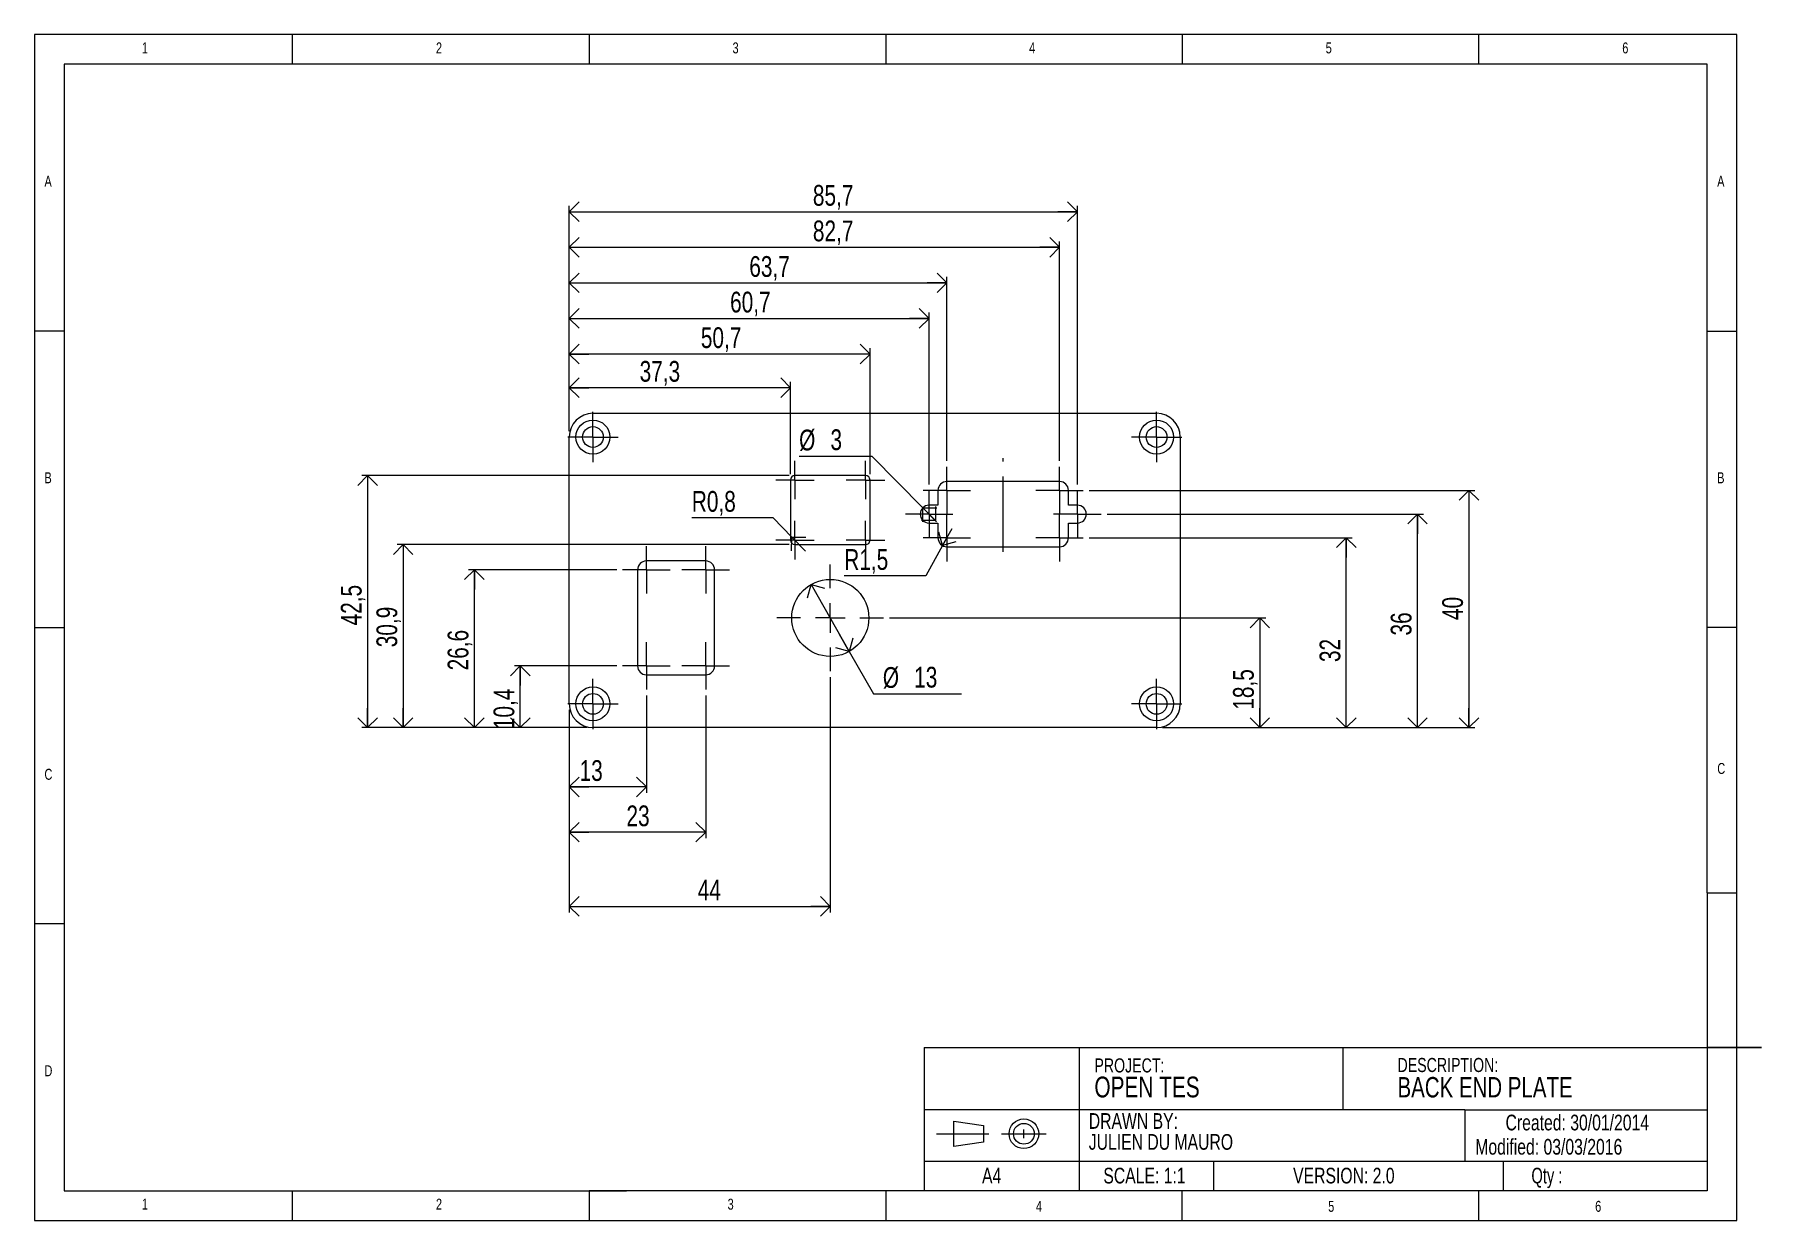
# Model space of a CAD drawing. Header units: millimetres. Extents: x 5 to 296, y 5 to 205.
import ezdxf

# ---------------------------------------------------------------- set-up
doc = ezdxf.new("R2010")
doc.units = ezdxf.units.MM
doc.linetypes.add('CENTERX2', pattern=[20.32, 12.7, -2.54, 2.54, -2.54])
doc.styles.add('SLDTEXTSTYLE0', font='TXT', dxfattribs={"width": 0.75})
doc.styles.add('SLDTEXTSTYLE1', font='TXT', dxfattribs={"width": 0.7})
doc.dimstyles.new('SLDDIMSTYLE0', dxfattribs={"dimtxt": 3.5, "dimasz": 3.302, "dimexe": 0, "dimexo": 0.0625, "dimgap": 0.875, "dimtad": 1, "dimdec": 1, "dimrnd": 1e-09, "dimzin": 12, "dimdsep": 46, "dimtxsty": 'SLDTEXTSTYLE0', "dimblk1": 'OPEN90', "dimblk2": 'OPEN90', "dimsah": 1, "dimcen": 0, "dimadec": 0, "dimazin": 3, "dimtfac": 1, "dimtdec": 1, "dimtmove": 0, "dimatfit": 3, "dimldrblk": 'OPEN90', "dimfxl": 1, "dimfrac": 2, "dimtolj": 1, "dimtzin": 12, "dimarcsym": 0})
doc.dimstyles.new('SLDDIMSTYLE1', dxfattribs={"dimtxt": 3.5, "dimasz": 3.302, "dimexe": 0, "dimexo": 0.0625, "dimgap": 0.875, "dimtad": 1, "dimdec": 1, "dimrnd": 1e-09, "dimzin": 12, "dimdsep": 46, "dimtxsty": 'SLDTEXTSTYLE0', "dimblk1": 'OPEN90', "dimblk2": 'OPEN90', "dimsah": 1, "dimcen": 0.09, "dimadec": 0, "dimazin": 3, "dimtfac": 1, "dimtdec": 1, "dimtofl": 0, "dimtmove": 0, "dimatfit": 3, "dimldrblk": 'OPEN90', "dimfxl": 1, "dimfrac": 2, "dimtolj": 1, "dimtzin": 12, "dimarcsym": 0})
doc.dimstyles.new('SLDDIMSTYLE2', dxfattribs={"dimtxt": 3.5, "dimasz": 3.302, "dimexe": 0, "dimexo": 0.0625, "dimgap": 0.875, "dimtad": 1, "dimdec": 1, "dimrnd": 1e-09, "dimzin": 12, "dimdsep": 46, "dimtxsty": 'SLDTEXTSTYLE0', "dimblk1": 'OPEN90', "dimblk2": 'OPEN90', "dimsah": 1, "dimcen": 0, "dimadec": 0, "dimazin": 3, "dimtfac": 1, "dimtdec": 1, "dimtmove": 0, "dimatfit": 3, "dimldrblk": 'OPEN90', "dimfxl": 1, "dimfrac": 2, "dimtolj": 1, "dimtzin": 12, "dimarcsym": 0})
doc.dimstyles.new('SLDDIMSTYLE3', dxfattribs={"dimtxt": 3.5, "dimasz": 3.302, "dimexe": 0, "dimexo": 0.0625, "dimgap": 0.875, "dimtad": 0, "dimtih": 1, "dimtoh": 1, "dimdec": 1, "dimrnd": 1e-09, "dimzin": 12, "dimdsep": 46, "dimtxsty": 'SLDTEXTSTYLE0', "dimblk1": 'OPEN90', "dimblk2": 'OPEN90', "dimsah": 1, "dimcen": 0, "dimadec": 0, "dimazin": 3, "dimtfac": 1, "dimtdec": 1, "dimtofl": 0, "dimtmove": 0, "dimatfit": 3, "dimldrblk": 'OPEN90', "dimfxl": 1, "dimfrac": 2, "dimtolj": 1, "dimtzin": 12, "dimarcsym": 0})
doc.dimstyles.new('SLDDIMSTYLE4', dxfattribs={"dimtxt": 3.5, "dimasz": 3.302, "dimexe": 0, "dimexo": 0.0625, "dimgap": 0.875, "dimtad": 0, "dimtih": 1, "dimtoh": 1, "dimdec": 1, "dimrnd": 1e-09, "dimzin": 12, "dimdsep": 46, "dimtxsty": 'SLDTEXTSTYLE0', "dimblk1": 'OPEN90', "dimblk2": 'OPEN90', "dimsah": 1, "dimcen": 0, "dimadec": 0, "dimazin": 3, "dimtfac": 1, "dimtdec": 1, "dimtofl": 0, "dimtmove": 0, "dimatfit": 3, "dimldrblk": 'OPEN90', "dimfxl": 1, "dimfrac": 2, "dimtolj": 1, "dimtzin": 12, "dimarcsym": 0})

# ---------------------------------------------------------------- blocks, each defined once
blk = doc.blocks.new('SW_NOTE_0')
at = {"color": 0, "linetype": 'Continuous', "lineweight": 0, "attachment_point": 1, "style": 'SLDTEXTSTYLE0'}
for s, insert, char_height in [('DRAWN BY:', (0, 3.41), 2.646), ('JULIEN DU MAURO', (0, -0.12), 2.6458)]:
    blk.add_mtext(s, dxfattribs=dict(at, insert=insert, char_height=char_height))
blk = doc.blocks.new('SW_NOTE_1')
at = {"color": 0, "linetype": 'Continuous', "lineweight": 0, "attachment_point": 1, "style": 'SLDTEXTSTYLE0'}
for s, insert, char_height in [('DESCRIPTION:', (0, 3.07), 2.3813), ('BACK END PLATE', (0, -0.15), 3.4396)]:
    blk.add_mtext(s, dxfattribs=dict(at, insert=insert, char_height=char_height))
blk = doc.blocks.new('SW_NOTE_2')
at = {"color": 0, "linetype": 'Continuous', "lineweight": 0, "attachment_point": 1, "style": 'SLDTEXTSTYLE0'}
for s, insert, char_height in [('PROJECT:', (0, 3.07), 2.381), ('OPEN TES', (0, -0.01), 3.5)]:
    blk.add_mtext(s, dxfattribs=dict(at, insert=insert, char_height=char_height))
blk = doc.blocks.new('_OPEN90')
at = {"color": 0, "linetype": 'ByBlock', "lineweight": -2}
for p, q in [((0, 0), (-1, 0)), ((-0.5, 0.5), (0, 0)), ((0, 0), (-0.5, -0.5))]:
    blk.add_line(p, q, dxfattribs=at)
blk = doc.blocks.new('_D')
at = {"color": 7, "linetype": 'Continuous', "lineweight": 0}
for p, q in [((135.95, 112.27), (142.36, 100.96)), ((142.36, 100.96), (146.42, 93.81)), ((146.42, 93.81), (161.3, 93.81))]:
    blk.add_line(p, q, dxfattribs=at)
at = {"color": 7, "linetype": 'Continuous', "lineweight": 0, "xscale": 3.302, "yscale": 3.302}
for p, rotation in [((135.95, 112.27, 0.1), 119.5659696398), ((142.36, 100.96, 0.1), 299.5659696398)]:
    blk.add_blockref('_OPEN90', p, dxfattribs=dict(at, rotation=rotation))
at = {"color": 7, "linetype": 'Continuous', "lineweight": 0, "char_height": 3.5, "attachment_point": 1, "style": 'SLDTEXTSTYLE0'}
for s, insert in [('%%c', (148.01, 98.32, 0.1)), ('13', (153.29, 98.37, 0.1))]:
    blk.add_mtext(s, dxfattribs=dict(at, insert=insert))
blk = doc.blocks.new('_D_1')
at = {"color": 7, "linetype": 'Continuous', "lineweight": 0}
for p, q in [((149.15, 106.62), (212.57, 106.62)), ((211.57, 106.62), (211.57, 88.12)), ((195.16, 88.12), (212.57, 88.12))]:
    blk.add_line(p, q, dxfattribs=at)
at = {"color": 7, "linetype": 'Continuous', "lineweight": 0, "xscale": 3.302, "yscale": 3.302}
for p, rotation in [((211.57, 106.62, 0.1), 90), ((211.57, 88.12, 0.1), 270)]:
    blk.add_blockref('_OPEN90', p, dxfattribs=dict(at, rotation=rotation))
at = {"color": 7, "linetype": 'Continuous', "lineweight": 0, "insert": (207.05, 91.14, 0.1), "char_height": 3.5, "attachment_point": 1, "rotation": 90, "style": 'SLDTEXTSTYLE0'}
blk.add_mtext('18,5', dxfattribs=at)
blk = doc.blocks.new('_D_2')
at = {"color": 7, "linetype": 'Continuous', "lineweight": 0}
for p, q in [((146.2, 133.86), (133.9, 133.86)), ((154.76, 125.18), (146.2, 133.86)), ((156.87, 123.05), (154.76, 125.18))]:
    blk.add_line(p, q, dxfattribs=at)
at = {"color": 7, "linetype": 'Continuous', "lineweight": 0, "xscale": 3.302, "yscale": 3.302}
for p, rotation in [((156.87, 123.05, 0.1), 314.6187032394), ((154.76, 125.18, 0.1), 134.6187032394)]:
    blk.add_blockref('_OPEN90', p, dxfattribs=dict(at, rotation=rotation))
at = {"color": 7, "linetype": 'Continuous', "lineweight": 0, "char_height": 3.5, "attachment_point": 1, "style": 'SLDTEXTSTYLE0'}
for s, insert in [('%%c', (133.9, 138.37, 0.1)), ('3', (139.18, 138.42, 0.1))]:
    blk.add_mtext(s, dxfattribs=dict(at, insert=insert))
blk = doc.blocks.new('_D_3')
at = {"color": 7, "linetype": 'Continuous', "lineweight": 0}
for p, q in [((108.15, 93.52), (108.15, 77.12)), ((95.15, 91.11), (95.15, 77.12)), ((108.15, 78.12), (95.15, 78.12))]:
    blk.add_line(p, q, dxfattribs=at)
at = {"color": 7, "linetype": 'Continuous', "lineweight": 0, "xscale": 3.302, "yscale": 3.302, "rotation": 180}
blk.add_blockref('_OPEN90', (95.15, 78.12, 0.1), dxfattribs=at)
at = {"color": 7, "linetype": 'Continuous', "lineweight": 0, "xscale": 3.302, "yscale": 3.302}
blk.add_blockref('_OPEN90', (108.15, 78.12, 0.1), dxfattribs=at)
at = {"color": 7, "linetype": 'Continuous', "lineweight": 0, "insert": (96.89, 82.63, 0.1), "char_height": 3.5, "attachment_point": 1, "style": 'SLDTEXTSTYLE0'}
blk.add_mtext('13', dxfattribs=at)
blk = doc.blocks.new('_D_4')
at = {"color": 7, "linetype": 'Continuous', "lineweight": 0}
for p, q in [((118.15, 93.52), (118.15, 69.48)), ((95.15, 91.11), (95.15, 69.48)), ((118.15, 70.48), (95.15, 70.48))]:
    blk.add_line(p, q, dxfattribs=at)
at = {"color": 7, "linetype": 'Continuous', "lineweight": 0, "xscale": 3.302, "yscale": 3.302, "rotation": 180}
blk.add_blockref('_OPEN90', (95.15, 70.48, 0.1), dxfattribs=at)
at = {"color": 7, "linetype": 'Continuous', "lineweight": 0, "xscale": 3.302, "yscale": 3.302}
blk.add_blockref('_OPEN90', (118.15, 70.48, 0.1), dxfattribs=at)
at = {"color": 7, "linetype": 'Continuous', "lineweight": 0, "insert": (104.79, 74.99, 0.1), "char_height": 3.5, "attachment_point": 1, "style": 'SLDTEXTSTYLE0'}
blk.add_mtext('23', dxfattribs=at)
blk = doc.blocks.new('_D_5')
at = {"color": 7, "linetype": 'Continuous', "lineweight": 0}
for p, q in [((139.15, 96.62), (139.15, 56.96)), ((95.15, 91.11), (95.15, 56.96)), ((95.15, 57.96), (139.15, 57.96))]:
    blk.add_line(p, q, dxfattribs=at)
at = {"color": 7, "linetype": 'Continuous', "lineweight": 0, "xscale": 3.302, "yscale": 3.302, "rotation": 180}
blk.add_blockref('_OPEN90', (95.15, 57.96, 0.1), dxfattribs=at)
at = {"color": 7, "linetype": 'Continuous', "lineweight": 0, "xscale": 3.302, "yscale": 3.302}
blk.add_blockref('_OPEN90', (139.15, 57.96, 0.1), dxfattribs=at)
at = {"color": 7, "linetype": 'Continuous', "lineweight": 0, "insert": (116.8, 62.47, 0.1), "char_height": 3.5, "attachment_point": 1, "style": 'SLDTEXTSTYLE0'}
blk.add_mtext('44', dxfattribs=at)
blk = doc.blocks.new('_D_6')
at = {"color": 7, "linetype": 'Continuous', "lineweight": 0}
for p, q in [((103.15, 98.52), (85.89, 98.52)), ((86.89, 88.12), (86.89, 98.52)), ((98.14, 88.12), (85.89, 88.12))]:
    blk.add_line(p, q, dxfattribs=at)
at = {"color": 7, "linetype": 'Continuous', "lineweight": 0, "xscale": 3.302, "yscale": 3.302}
for p, rotation in [((86.89, 98.52, 0.1), 90), ((86.89, 88.12, 0.1), 270)]:
    blk.add_blockref('_OPEN90', p, dxfattribs=dict(at, rotation=rotation))
at = {"color": 7, "linetype": 'Continuous', "lineweight": 0, "insert": (82.38, 87.86, 0.1), "char_height": 3.5, "attachment_point": 1, "rotation": 90, "style": 'SLDTEXTSTYLE0'}
blk.add_mtext('10,4', dxfattribs=at)
blk = doc.blocks.new('_D_7')
at = {"color": 7, "linetype": 'Continuous', "lineweight": 0}
for p, q in [((103.15, 114.72), (78.15, 114.72)), ((79.15, 88.12), (79.15, 114.72)), ((98.14, 88.12), (78.15, 88.12))]:
    blk.add_line(p, q, dxfattribs=at)
at = {"color": 7, "linetype": 'Continuous', "lineweight": 0, "xscale": 3.302, "yscale": 3.302}
for p, rotation in [((79.15, 114.72, 0.1), 90), ((79.15, 88.12, 0.1), 270)]:
    blk.add_blockref('_OPEN90', p, dxfattribs=dict(at, rotation=rotation))
at = {"color": 7, "linetype": 'Continuous', "lineweight": 0, "insert": (74.64, 97.77, 0.1), "char_height": 3.5, "attachment_point": 1, "rotation": 90, "style": 'SLDTEXTSTYLE0'}
blk.add_mtext('26,6', dxfattribs=at)
blk = doc.blocks.new('_D_8')
at = {"color": 7, "linetype": 'Continuous', "lineweight": 0}
for p, q in [((95.15, 138.13), (95.15, 158.12)), ((155.81, 129.12), (155.81, 158.12)), ((95.15, 157.12), (155.81, 157.12))]:
    blk.add_line(p, q, dxfattribs=at)
at = {"color": 7, "linetype": 'Continuous', "lineweight": 0, "xscale": 3.302, "yscale": 3.302, "rotation": 180}
blk.add_blockref('_OPEN90', (95.15, 157.12, 0.1), dxfattribs=at)
at = {"color": 7, "linetype": 'Continuous', "lineweight": 0, "xscale": 3.302, "yscale": 3.302}
blk.add_blockref('_OPEN90', (155.81, 157.12, 0.1), dxfattribs=at)
at = {"color": 7, "linetype": 'Continuous', "lineweight": 0, "insert": (122.26, 161.63, 0.1), "char_height": 3.5, "attachment_point": 1, "style": 'SLDTEXTSTYLE0'}
blk.add_mtext('60,7', dxfattribs=at)
blk = doc.blocks.new('_D_9')
at = {"color": 7, "linetype": 'Continuous', "lineweight": 0}
for p, q in [((95.15, 138.13), (95.15, 164.12)), ((95.15, 163.12), (158.81, 163.12)), ((158.81, 133.12), (158.81, 164.12))]:
    blk.add_line(p, q, dxfattribs=at)
at = {"color": 7, "linetype": 'Continuous', "lineweight": 0, "xscale": 3.302, "yscale": 3.302, "rotation": 180}
blk.add_blockref('_OPEN90', (95.15, 163.12, 0.1), dxfattribs=at)
at = {"color": 7, "linetype": 'Continuous', "lineweight": 0, "xscale": 3.302, "yscale": 3.302}
blk.add_blockref('_OPEN90', (158.81, 163.12, 0.1), dxfattribs=at)
at = {"color": 7, "linetype": 'Continuous', "lineweight": 0, "insert": (125.5, 167.63, 0.1), "char_height": 3.5, "attachment_point": 1, "style": 'SLDTEXTSTYLE0'}
blk.add_mtext('63,7', dxfattribs=at)
blk = doc.blocks.new('_D_10')
at = {"color": 7, "linetype": 'Continuous', "lineweight": 0}
for p, q in [((95.15, 138.13), (95.15, 170.12)), ((95.15, 169.12), (177.81, 169.12)), ((177.81, 133.12), (177.81, 170.12))]:
    blk.add_line(p, q, dxfattribs=at)
at = {"color": 7, "linetype": 'Continuous', "lineweight": 0, "xscale": 3.302, "yscale": 3.302, "rotation": 180}
blk.add_blockref('_OPEN90', (95.15, 169.12, 0.1), dxfattribs=at)
at = {"color": 7, "linetype": 'Continuous', "lineweight": 0, "xscale": 3.302, "yscale": 3.302}
blk.add_blockref('_OPEN90', (177.81, 169.12, 0.1), dxfattribs=at)
at = {"color": 7, "linetype": 'Continuous', "lineweight": 0, "insert": (136.22, 173.63, 0.1), "char_height": 3.5, "attachment_point": 1, "style": 'SLDTEXTSTYLE0'}
blk.add_mtext('82,7', dxfattribs=at)
blk = doc.blocks.new('_D_11')
at = {"color": 7, "linetype": 'Continuous', "lineweight": 0}
for p, q in [((95.15, 138.13), (95.15, 176.12)), ((95.15, 175.12), (180.81, 175.12)), ((180.81, 129.12), (180.81, 176.12))]:
    blk.add_line(p, q, dxfattribs=at)
at = {"color": 7, "linetype": 'Continuous', "lineweight": 0, "xscale": 3.302, "yscale": 3.302, "rotation": 180}
blk.add_blockref('_OPEN90', (95.15, 175.12, 0.1), dxfattribs=at)
at = {"color": 7, "linetype": 'Continuous', "lineweight": 0, "xscale": 3.302, "yscale": 3.302}
blk.add_blockref('_OPEN90', (180.81, 175.12, 0.1), dxfattribs=at)
at = {"color": 7, "linetype": 'Continuous', "lineweight": 0, "insert": (136.22, 179.63, 0.1), "char_height": 3.5, "attachment_point": 1, "style": 'SLDTEXTSTYLE0'}
blk.add_mtext('85,7', dxfattribs=at)
blk = doc.blocks.new('_D_12')
at = {"color": 7, "linetype": 'Continuous', "lineweight": 0}
for p, q in [((182.81, 120.12), (227.15, 120.12)), ((226.15, 88.12), (226.15, 120.12)), ((195.16, 88.12), (227.15, 88.12))]:
    blk.add_line(p, q, dxfattribs=at)
at = {"color": 7, "linetype": 'Continuous', "lineweight": 0, "xscale": 3.302, "yscale": 3.302}
for p, rotation in [((226.15, 120.12, 0.1), 90), ((226.15, 88.12, 0.1), 270)]:
    blk.add_blockref('_OPEN90', p, dxfattribs=dict(at, rotation=rotation))
at = {"color": 7, "linetype": 'Continuous', "lineweight": 0, "insert": (221.64, 99.17, 0.1), "char_height": 3.5, "attachment_point": 1, "rotation": 90, "style": 'SLDTEXTSTYLE0'}
blk.add_mtext('32', dxfattribs=at)
blk = doc.blocks.new('_D_13')
at = {"color": 7, "linetype": 'Continuous', "lineweight": 0}
for p, q in [((185.81, 124.12), (239.15, 124.12)), ((238.15, 88.12), (238.15, 124.12)), ((195.16, 88.12), (239.15, 88.12))]:
    blk.add_line(p, q, dxfattribs=at)
at = {"color": 7, "linetype": 'Continuous', "lineweight": 0, "xscale": 3.302, "yscale": 3.302}
for p, rotation in [((238.15, 124.12, 0.1), 90), ((238.15, 88.12, 0.1), 270)]:
    blk.add_blockref('_OPEN90', p, dxfattribs=dict(at, rotation=rotation))
at = {"color": 7, "linetype": 'Continuous', "lineweight": 0, "insert": (233.64, 103.65, 0.1), "char_height": 3.5, "attachment_point": 1, "rotation": 90, "style": 'SLDTEXTSTYLE0'}
blk.add_mtext('36', dxfattribs=at)
blk = doc.blocks.new('_D_14')
at = {"color": 7, "linetype": 'Continuous', "lineweight": 0}
for p, q in [((182.81, 128.12), (247.82, 128.12)), ((246.82, 128.12), (246.82, 88.12)), ((195.16, 88.12), (247.82, 88.12))]:
    blk.add_line(p, q, dxfattribs=at)
at = {"color": 7, "linetype": 'Continuous', "lineweight": 0, "xscale": 3.302, "yscale": 3.302}
for p, rotation in [((246.82, 128.12, 0.1), 90), ((246.82, 88.12, 0.1), 270)]:
    blk.add_blockref('_OPEN90', p, dxfattribs=dict(at, rotation=rotation))
at = {"color": 7, "linetype": 'Continuous', "lineweight": 0, "insert": (242.31, 106.26, 0.1), "char_height": 3.5, "attachment_point": 1, "rotation": 90, "style": 'SLDTEXTSTYLE0'}
blk.add_mtext('40', dxfattribs=at)
blk = doc.blocks.new('_D_15')
at = {"color": 7, "linetype": 'Continuous', "lineweight": 0}
for p, q in [((158.81, 120.12), (158.08, 118.81)), ((158.08, 118.81), (155.24, 113.71)), ((155.24, 113.71), (141.51, 113.71))]:
    blk.add_line(p, q, dxfattribs=at)
at = {"color": 7, "linetype": 'Continuous', "lineweight": 0, "xscale": 3.302, "yscale": 3.302, "rotation": 240.8716024327}
blk.add_blockref('_OPEN90', (158.08, 118.81, 0.1), dxfattribs=at)
at = {"color": 7, "linetype": 'Continuous', "lineweight": 0, "insert": (141.51, 118.22, 0.1), "char_height": 3.5, "attachment_point": 1, "style": 'SLDTEXTSTYLE0'}
blk.add_mtext('R1,5', dxfattribs=at)
blk = doc.blocks.new('_D_16')
at = {"color": 7, "linetype": 'Continuous', "lineweight": 0}
for p, q in [((95.15, 138.13), (95.15, 152.12)), ((145.85, 130.87), (145.85, 152.12)), ((145.85, 151.12), (95.15, 151.12))]:
    blk.add_line(p, q, dxfattribs=at)
at = {"color": 7, "linetype": 'Continuous', "lineweight": 0, "xscale": 3.302, "yscale": 3.302, "rotation": 180}
blk.add_blockref('_OPEN90', (95.15, 151.12, 0.1), dxfattribs=at)
at = {"color": 7, "linetype": 'Continuous', "lineweight": 0, "xscale": 3.302, "yscale": 3.302}
blk.add_blockref('_OPEN90', (145.85, 151.12, 0.1), dxfattribs=at)
at = {"color": 7, "linetype": 'Continuous', "lineweight": 0, "insert": (117.33, 155.63, 0.1), "char_height": 3.5, "attachment_point": 1, "style": 'SLDTEXTSTYLE0'}
blk.add_mtext('50,7', dxfattribs=at)
blk = doc.blocks.new('_D_17')
at = {"color": 7, "linetype": 'Continuous', "lineweight": 0}
for p, q in [((95.15, 138.13), (95.15, 146.44)), ((132.45, 130.87), (132.45, 146.44)), ((132.45, 145.44), (95.15, 145.44))]:
    blk.add_line(p, q, dxfattribs=at)
at = {"color": 7, "linetype": 'Continuous', "lineweight": 0, "xscale": 3.302, "yscale": 3.302, "rotation": 180}
blk.add_blockref('_OPEN90', (95.15, 145.44, 0.1), dxfattribs=at)
at = {"color": 7, "linetype": 'Continuous', "lineweight": 0, "xscale": 3.302, "yscale": 3.302}
blk.add_blockref('_OPEN90', (132.45, 145.44, 0.1), dxfattribs=at)
at = {"color": 7, "linetype": 'Continuous', "lineweight": 0, "insert": (107.01, 149.95, 0.1), "char_height": 3.5, "attachment_point": 1, "style": 'SLDTEXTSTYLE0'}
blk.add_mtext('37,3', dxfattribs=at)
blk = doc.blocks.new('_D_18')
at = {"color": 7, "linetype": 'Continuous', "lineweight": 0}
for p, q in [((132.2, 118.97), (66.15, 118.97)), ((67.15, 118.97), (67.15, 88.12)), ((98.14, 88.12), (66.15, 88.12))]:
    blk.add_line(p, q, dxfattribs=at)
at = {"color": 7, "linetype": 'Continuous', "lineweight": 0, "xscale": 3.302, "yscale": 3.302}
for p, rotation in [((67.15, 118.97, 0.1), 90), ((67.15, 88.12, 0.1), 270)]:
    blk.add_blockref('_OPEN90', p, dxfattribs=dict(at, rotation=rotation))
at = {"color": 7, "linetype": 'Continuous', "lineweight": 0, "insert": (62.64, 101.67, 0.1), "char_height": 3.5, "attachment_point": 1, "rotation": 90, "style": 'SLDTEXTSTYLE0'}
blk.add_mtext('30,9', dxfattribs=at)
blk = doc.blocks.new('_D_19')
at = {"color": 7, "linetype": 'Continuous', "lineweight": 0}
for p, q in [((132.2, 130.62), (60.15, 130.62)), ((61.15, 130.62), (61.15, 88.12)), ((98.14, 88.12), (60.15, 88.12))]:
    blk.add_line(p, q, dxfattribs=at)
at = {"color": 7, "linetype": 'Continuous', "lineweight": 0, "xscale": 3.302, "yscale": 3.302}
for p, rotation in [((61.15, 130.62, 0.1), 90), ((61.15, 88.12, 0.1), 270)]:
    blk.add_blockref('_OPEN90', p, dxfattribs=dict(at, rotation=rotation))
at = {"color": 7, "linetype": 'Continuous', "lineweight": 0, "insert": (56.64, 105.35, 0.1), "char_height": 3.5, "attachment_point": 1, "rotation": 90, "style": 'SLDTEXTSTYLE0'}
blk.add_mtext('42,5', dxfattribs=at)
blk = doc.blocks.new('_D_20')
at = {"color": 7, "linetype": 'Continuous', "lineweight": 0}
for p, q in [((129.54, 123.51), (115.81, 123.51)), ((132.68, 120.26), (129.54, 123.51)), ((133.2, 119.72), (132.68, 120.26))]:
    blk.add_line(p, q, dxfattribs=at)
at = {"color": 7, "linetype": 'Continuous', "lineweight": 0, "xscale": 3.302, "yscale": 3.302, "rotation": 134.0106148472}
blk.add_blockref('_OPEN90', (132.68, 120.26, 0.1), dxfattribs=at)
at = {"color": 7, "linetype": 'Continuous', "lineweight": 0, "insert": (115.81, 128.02, 0.1), "char_height": 3.5, "attachment_point": 1, "style": 'SLDTEXTSTYLE0'}
blk.add_mtext('R0,8', dxfattribs=at)
blk = doc.blocks.new('SW_CENTERMARKSYMBOL_0')
at = {"color": 0, "linetype": 'Continuous', "lineweight": 0}
for p, q in [((0, 2.5), (0, 4.25)), ((-2.5, 0), (-4.25, 0)), ((0, 0), (-2.5, 0)), ((0, 0), (0, 2.5)), ((0, 0), (0, -2.5)), ((0, 0), (2.5, 0)), ((2.5, 0), (4.25, 0)), ((0, -2.5), (0, -4.25))]:
    blk.add_line(p, q, dxfattribs=at)
blk = doc.blocks.new('SW_CENTERMARKSYMBOL_1')
at = {"color": 0, "linetype": 'Continuous', "lineweight": 0}
for p, q in [((0, 2.5), (0, 4.25)), ((-2.5, 0), (-4.25, 0)), ((0, 0), (-2.5, 0)), ((0, 0), (0, 2.5)), ((0, 0), (0, -2.5)), ((0, 0), (2.5, 0)), ((2.5, 0), (4.25, 0)), ((0, -2.5), (0, -4.25))]:
    blk.add_line(p, q, dxfattribs=at)
blk = doc.blocks.new('SW_CENTERMARKSYMBOL_2')
at = {"color": 0, "linetype": 'Continuous', "lineweight": 0}
for p, q in [((0, 2.5), (0, 4.25)), ((-2.5, 0), (-4.25, 0)), ((0, 0), (-2.5, 0)), ((0, 0), (0, 2.5)), ((0, 0), (0, -2.5)), ((0, 0), (2.5, 0)), ((2.5, 0), (4.25, 0)), ((0, -2.5), (0, -4.25))]:
    blk.add_line(p, q, dxfattribs=at)
blk = doc.blocks.new('SW_CENTERMARKSYMBOL_3')
at = {"color": 0, "linetype": 'Continuous', "lineweight": 0}
for p, q in [((0, 2.5), (0, 4.25)), ((-2.5, 0), (-4.25, 0)), ((0, 0), (-2.5, 0)), ((0, 0), (0, 2.5)), ((0, 0), (0, -2.5)), ((0, 0), (2.5, 0)), ((2.5, 0), (4.25, 0)), ((0, -2.5), (0, -4.25))]:
    blk.add_line(p, q, dxfattribs=at)
blk = doc.blocks.new('SW_CENTERMARKSYMBOL_4')
at = {"color": 0, "linetype": 'Continuous', "lineweight": 0}
for p, q in [((0, 5), (0, 9)), ((-5, 0), (-9, 0)), ((0, 0), (-2.5, 0)), ((0, 0), (0, 2.5)), ((0, 0), (0, -2.5)), ((0, 0), (2.5, 0)), ((5, 0), (9, 0)), ((0, -5), (0, -9))]:
    blk.add_line(p, q, dxfattribs=at)
blk = doc.blocks.new('SW_CENTERMARKSYMBOL_5')
at = {"color": 0, "linetype": 'Continuous', "lineweight": 0}
for p, q in [((0, 5), (0, 9)), ((-5, 0), (-9, 0)), ((0, 0), (-2.5, 0)), ((0, 0), (0, 2.5)), ((0, 0), (0, -2.5)), ((0, 0), (2.5, 0)), ((5, 0), (9, 0)), ((0, -5), (0, -9))]:
    blk.add_line(p, q, dxfattribs=at)
blk = doc.blocks.new('SW_CENTERMARKSYMBOL_6')
at = {"color": 0, "linetype": 'Continuous', "lineweight": 0}
for p, q in [((0, 2.5), (0, 4)), ((-2.5, 0), (-4, 0)), ((0, 0), (-2.5, 0)), ((0, 0), (0, 2.5)), ((0, 0), (0, -2.5)), ((0, 0), (2.5, 0)), ((2.5, 0), (4, 0)), ((0, -2.5), (0, -4))]:
    blk.add_line(p, q, dxfattribs=at)
blk = doc.blocks.new('SW_CENTERMARKSYMBOL_7')
at = {"color": 0, "linetype": 'Continuous', "lineweight": 0}
for p, q in [((0, 2.5), (0, 4)), ((-2.5, 0), (-4, 0)), ((0, 0), (-2.5, 0)), ((0, 0), (0, 2.5)), ((0, 0), (0, -2.5)), ((0, 0), (2.5, 0)), ((2.5, 0), (4, 0)), ((0, -2.5), (0, -4))]:
    blk.add_line(p, q, dxfattribs=at)
blk = doc.blocks.new('SW_CENTERMARKSYMBOL_8')
at = {"color": 0, "linetype": 'Continuous', "lineweight": 0}
for p, q in [((0, 2.5), (0, 4)), ((-2.5, 0), (-4, 0)), ((0, 0), (-2.5, 0)), ((0, 0), (0, 2.5)), ((0, 0), (0, -2.5)), ((0, 0), (2.5, 0)), ((2.5, 0), (4, 0)), ((0, -2.5), (0, -4))]:
    blk.add_line(p, q, dxfattribs=at)
blk = doc.blocks.new('SW_CENTERMARKSYMBOL_9')
at = {"color": 0, "linetype": 'Continuous', "lineweight": 0}
for p, q in [((0, 2.5), (0, 4)), ((-2.5, 0), (-4, 0)), ((0, 0), (-2.5, 0)), ((0, 0), (0, 2.5)), ((0, 0), (0, -2.5)), ((0, 0), (2.5, 0)), ((2.5, 0), (4, 0)), ((0, -2.5), (0, -4))]:
    blk.add_line(p, q, dxfattribs=at)
blk = doc.blocks.new('SW_CENTERMARKSYMBOL_10')
at = {"color": 0, "linetype": 'Continuous', "lineweight": 0}
for p, q in [((0, 2.5), (0, 4)), ((-2.5, 0), (-4, 0)), ((0, 0), (-2.5, 0)), ((0, 0), (0, 2.5)), ((0, 0), (0, -2.5)), ((0, 0), (2.5, 0)), ((2.5, 0), (4, 0)), ((0, -2.5), (0, -4))]:
    blk.add_line(p, q, dxfattribs=at)
blk = doc.blocks.new('SW_CENTERMARKSYMBOL_11')
at = {"color": 0, "linetype": 'Continuous', "lineweight": 0}
for p, q in [((0, 2.5), (0, 4)), ((-2.5, 0), (-4, 0)), ((0, 0), (-2.5, 0)), ((0, 0), (0, 2.5)), ((0, 0), (0, -2.5)), ((0, 0), (2.5, 0)), ((2.5, 0), (4, 0)), ((0, -2.5), (0, -4))]:
    blk.add_line(p, q, dxfattribs=at)
blk = doc.blocks.new('SW_CENTERMARKSYMBOL_12')
at = {"color": 0, "linetype": 'Continuous', "lineweight": 0}
for p, q in [((0, 2.5), (0, 4)), ((-2.5, 0), (-4, 0)), ((0, 0), (-2.5, 0)), ((0, 0), (0, 2.5)), ((0, 0), (0, -2.5)), ((0, 0), (2.5, 0)), ((2.5, 0), (4, 0)), ((0, -2.5), (0, -4))]:
    blk.add_line(p, q, dxfattribs=at)
blk = doc.blocks.new('SW_CENTERMARKSYMBOL_13')
at = {"color": 0, "linetype": 'Continuous', "lineweight": 0}
for p, q in [((0, 2.5), (0, 4)), ((-2.5, 0), (-4, 0)), ((0, 0), (-2.5, 0)), ((0, 0), (0, 2.5)), ((0, 0), (0, -2.5)), ((0, 0), (2.5, 0)), ((2.5, 0), (4, 0)), ((0, -2.5), (0, -4))]:
    blk.add_line(p, q, dxfattribs=at)
blk = doc.blocks.new('SW_CENTERMARKSYMBOL_14')
at = {"color": 0, "linetype": 'Continuous', "lineweight": 0}
for p, q in [((0, 2.5), (0, 4)), ((-2.5, 0), (-4, 0)), ((0, 0), (-2.5, 0)), ((0, 0), (0, 2.5)), ((0, 0), (0, -2.5)), ((0, 0), (2.5, 0)), ((2.5, 0), (4, 0)), ((0, -2.5), (0, -4))]:
    blk.add_line(p, q, dxfattribs=at)
blk = doc.blocks.new('SW_CENTERMARKSYMBOL_15')
at = {"color": 0, "linetype": 'Continuous', "lineweight": 0}
for p, q in [((0, 2.5), (0, 4)), ((-2.5, 0), (-4, 0)), ((0, 0), (-2.5, 0)), ((0, 0), (0, 2.5)), ((0, 0), (0, -2.5)), ((0, 0), (2.5, 0)), ((2.5, 0), (4, 0)), ((0, -2.5), (0, -4))]:
    blk.add_line(p, q, dxfattribs=at)
blk = doc.blocks.new('SW_CENTERMARKSYMBOL_16')
at = {"color": 0, "linetype": 'Continuous', "lineweight": 0}
for p, q in [((0, 2.5), (0, 3.25)), ((-2.5, 0), (-3.25, 0)), ((0, 0), (-2.5, 0)), ((0, 0), (0, 2.5)), ((0, 0), (0, -2.5)), ((0, 0), (2.5, 0)), ((2.5, 0), (3.25, 0)), ((0, -2.5), (0, -3.25))]:
    blk.add_line(p, q, dxfattribs=at)
blk = doc.blocks.new('SW_CENTERMARKSYMBOL_17')
at = {"color": 0, "linetype": 'Continuous', "lineweight": 0}
for p, q in [((0, 2.5), (0, 3.25)), ((-2.5, 0), (-3.25, 0)), ((0, 0), (-2.5, 0)), ((0, 0), (0, 2.5)), ((0, 0), (0, -2.5)), ((0, 0), (2.5, 0)), ((2.5, 0), (3.25, 0)), ((0, -2.5), (0, -3.25))]:
    blk.add_line(p, q, dxfattribs=at)
blk = doc.blocks.new('SW_CENTERMARKSYMBOL_18')
at = {"color": 0, "linetype": 'Continuous', "lineweight": 0}
for p, q in [((0, 2.5), (0, 3.25)), ((-2.5, 0), (-3.25, 0)), ((0, 0), (-2.5, 0)), ((0, 0), (0, 2.5)), ((0, 0), (0, -2.5)), ((0, 0), (2.5, 0)), ((2.5, 0), (3.25, 0)), ((0, -2.5), (0, -3.25))]:
    blk.add_line(p, q, dxfattribs=at)
blk = doc.blocks.new('SW_CENTERMARKSYMBOL_19')
at = {"color": 0, "linetype": 'Continuous', "lineweight": 0}
for p, q in [((0, 2.5), (0, 3.25)), ((-2.5, 0), (-3.25, 0)), ((0, 0), (-2.5, 0)), ((0, 0), (0, 2.5)), ((0, 0), (0, -2.5)), ((0, 0), (2.5, 0)), ((2.5, 0), (3.25, 0)), ((0, -2.5), (0, -3.25))]:
    blk.add_line(p, q, dxfattribs=at)

msp = doc.modelspace()

# ---------------------------------------------------------------- linework, layer by layer
at = {"color": 7, "linetype": 'Continuous', "lineweight": 0}
for p, q in [((292, 205), (5, 205)), ((5, 205), (5, 5)), ((48.5, 200), (48.5, 205)), ((98.5, 205), (98.5, 200)), ((148.5, 205), (148.5, 200)), ((198.5, 205), (198.5, 200)), ((248.5, 200), (248.5, 205)), ((292, 77.25), (292, 205)), ((286.99, 200), (10, 200)), ((10, 200), (10, 10)), ((286.99, 60.25), (286.99, 200)), ((10, 155), (5, 155)), ((287, 155), (292, 155)), ((5, 105), (10, 105)), ((292, 105), (286.99, 105)), ((292, 5), (292, 77.25)), ((286.99, 60.25), (286.99, 10)), ((286.99, 60.25), (292, 60.25)), ((286.99, 60.25), (292, 60.25)), ((10, 55), (5, 55)), ((154.99, 34.19), (296.14, 34.19)), ((154.99, 34.19), (154.99, 10)), ((181.13, 34.19), (181.13, 10)), ((225.56, 34.19), (225.56, 23.67)), ((296.14, 34.19), (286.99, 34.19)), ((246.13, 23.67), (154.99, 23.67)), ((246.13, 23.67), (286.99, 23.67)), ((246.13, 23.67), (246.13, 15.01)), ((159.99, 17.48), (159.99, 21.75)), ((159.99, 21.75), (164.99, 21)), ((164.99, 21), (164.99, 18.23)), ((164.99, 18.23), (159.99, 17.48)), ((154.99, 15.01), (286.99, 15.01)), ((203.81, 10), (203.81, 15.01)), ((252.66, 10), (252.66, 15.01)), ((10, 10), (104.8, 10)), ((48.5, 5), (48.5, 10)), ((286.99, 10), (98.5, 10)), ((98.5, 10), (98.5, 5)), ((148.5, 10), (148.5, 5)), ((198.5, 5), (198.5, 10)), ((248.5, 5), (248.5, 10)), ((5, 5), (292, 5)), ((148.5, 5), (198.5, 5))]:
    msp.add_line(p, q, dxfattribs=at)
at = {"color": 7, "linetype": 'Continuous', "lineweight": 15}
for p, q in [((99.14, 141.12), (194.16, 141.12)), ((95.15, 92.11), (95.15, 137.13)), ((198.15, 137.13), (198.15, 92.11)), ((132.45, 129.87), (132.45, 119.72)), ((145.1, 130.62), (133.2, 130.62)), ((145.85, 119.72), (145.85, 129.87)), ((157.31, 128.12), (157.31, 125.62)), ((177.81, 129.62), (158.81, 129.62)), ((179.31, 125.62), (179.31, 128.12)), ((157.31, 125.62), (155.81, 125.62)), ((180.81, 125.62), (179.31, 125.62)), ((155.81, 122.62), (157.31, 122.62)), ((157.31, 122.62), (157.31, 120.12)), ((179.31, 120.12), (179.31, 122.62)), ((179.31, 122.62), (180.81, 122.62)), ((133.2, 118.97), (145.1, 118.97)), ((158.81, 118.62), (177.81, 118.62)), ((106.65, 114.72), (106.65, 98.52)), ((118.15, 116.22), (108.15, 116.22)), ((119.65, 98.52), (119.65, 114.72)), ((108.15, 97.02), (118.15, 97.02)), ((194.16, 88.12), (99.14, 88.12))]:
    msp.add_line(p, q, dxfattribs=at)
at = {"color": 7, "linetype": 'CENTERX2', "lineweight": 0}
for p, q in [((168.31, 117.78), (168.31, 133.56)), ((157.05, 19.62), (165.9, 19.62)), ((168.03, 19.62), (175.56, 19.62)), ((171.79, 18.9), (171.79, 20.33))]:
    msp.add_line(p, q, dxfattribs=at)
at = {"color": 7, "linetype": 'Continuous', "lineweight": 15}
for centre, radius in [((99.14, 137.12), 2.87), ((194.16, 137.12), 2.87), ((99.14, 137.12), 1.75), ((194.16, 137.12), 1.75), ((139.15, 106.62), 6.5), ((99.14, 92.12), 2.87), ((99.14, 92.12), 1.75), ((194.16, 92.12), 2.87), ((194.16, 92.12), 1.75)]:
    msp.add_circle(centre, radius, dxfattribs=at)
at = {"color": 7, "linetype": 'Continuous', "lineweight": 0}
for radius in [2.5, 1.75]:
    msp.add_circle((171.79, 19.62), radius, dxfattribs=at)
at = {"color": 7, "linetype": 'Continuous', "lineweight": 15}
for centre, radius, start, end in [((99.14, 137.13), 3.99, 90, 180), ((194.16, 137.13), 3.99, 0, 90), ((133.2, 129.87), 0.75, 90, 180), ((145.1, 129.87), 0.75, 0, 90), ((158.81, 128.12), 1.5, 90, 180), ((177.81, 128.12), 1.5, 0, 90), ((155.81, 124.12), 1.5, 90, 270), ((180.81, 124.12), 1.5, 270, 90), ((133.2, 119.72), 0.75, 180, 270), ((145.1, 119.72), 0.75, 270, 0), ((158.81, 120.12), 1.5, 180, 270), ((177.81, 120.12), 1.5, 270, 0), ((108.15, 114.72), 1.5, 90, 180), ((118.15, 114.72), 1.5, 0, 90), ((108.15, 98.52), 1.5, 180, 270), ((118.15, 98.52), 1.5, 270, 0), ((99.14, 92.11), 3.99, 180, 270), ((194.16, 92.11), 3.99, 270, 0)]:
    msp.add_arc(centre, radius, start, end, dxfattribs=at)

# ---------------------------------------------------------------- block references
at = {"color": 7, "linetype": 'Continuous', "lineweight": 0}
for name, p in [('SW_CENTERMARKSYMBOL_3', (99.14, 137.12)), ('SW_CENTERMARKSYMBOL_2', (194.16, 137.12)), ('SW_CENTERMARKSYMBOL_16', (133.2, 129.87)), ('SW_CENTERMARKSYMBOL_17', (145.1, 129.87)), ('SW_CENTERMARKSYMBOL_12', (158.81, 128.12)), ('SW_CENTERMARKSYMBOL_15', (177.81, 128.12)), ('SW_CENTERMARKSYMBOL_6', (155.81, 124.12)), ('SW_CENTERMARKSYMBOL_7', (180.81, 124.12)), ('SW_CENTERMARKSYMBOL_18', (133.2, 119.72)), ('SW_CENTERMARKSYMBOL_19', (145.1, 119.72)), ('SW_CENTERMARKSYMBOL_13', (158.81, 120.12)), ('SW_CENTERMARKSYMBOL_14', (177.81, 120.12)), ('SW_CENTERMARKSYMBOL_11', (108.15, 114.72)), ('SW_CENTERMARKSYMBOL_10', (118.15, 114.72)), ('SW_CENTERMARKSYMBOL_4', (139.15, 106.62)), ('SW_CENTERMARKSYMBOL_5', (139.15, 106.62)), ('SW_CENTERMARKSYMBOL_8', (108.15, 98.52)), ('SW_CENTERMARKSYMBOL_9', (118.15, 98.52)), ('SW_CENTERMARKSYMBOL_0', (99.14, 92.12)), ('SW_CENTERMARKSYMBOL_1', (194.16, 92.12)), ('SW_NOTE_2', (183.68, 29.27)), ('SW_NOTE_1', (234.78, 29.34)), ('SW_NOTE_0', (182.73, 19.69))]:
    msp.add_blockref(name, p, dxfattribs=at)

# ---------------------------------------------------------------- texts
for s, insert, char_height, attachment_point, style in [('1', (23.08, 203.67), 1.85, 1, 'SLDTEXTSTYLE0'), ('2', (72.67, 203.67), 1.85, 1, 'SLDTEXTSTYLE0'), ('3', (122.67, 203.67), 1.85, 1, 'SLDTEXTSTYLE0'), ('4', (172.67, 203.67), 1.85, 1, 'SLDTEXTSTYLE0'), ('5', (222.67, 203.67), 1.85, 1, 'SLDTEXTSTYLE0'), ('6', (272.67, 203.67), 1.85, 1, 'SLDTEXTSTYLE0'), ('A', (6.67, 181.17), 1.85, 1, 'SLDTEXTSTYLE0'), ('A', (288.67, 181.17), 1.85, 1, 'SLDTEXTSTYLE0'), ('B', (6.67, 131.17), 1.85, 1, 'SLDTEXTSTYLE0'), ('B', (288.67, 131.17), 1.85, 1, 'SLDTEXTSTYLE0'), ('C', (288.69, 82.15), 1.85, 1, 'SLDTEXTSTYLE0'), ('C', (6.67, 81.17), 1.85, 1, 'SLDTEXTSTYLE0'), ('D', (6.67, 31.17), 1.85, 1, 'SLDTEXTSTYLE0'), ('Created: 30/01/2014', (265.09, 22.84), 2.6458, 2, 'SLDTEXTSTYLE0'), ('Modified: 03/03/2016', (247.89, 18.75), 2.6458, 1, 'SLDTEXTSTYLE0'), ('A4', (166.36, 13.89), 2.646, 2, 'SLDTEXTSTYLE0'), ('SCALE: 1:1', (192.12, 13.89), 2.646, 2, 'SLDTEXTSTYLE0'), ('VERSION: 2.0', (217.18, 13.89), 2.6458, 1, 'SLDTEXTSTYLE0'), ('Qty :', (259.97, 13.89), 2.646, 2, 'SLDTEXTSTYLE1'), ('1', (23.08, 8.67), 1.85, 1, 'SLDTEXTSTYLE0'), ('2', (72.67, 8.67), 1.85, 1, 'SLDTEXTSTYLE0'), ('3', (121.84, 8.67), 1.85, 1, 'SLDTEXTSTYLE0'), ('4', (173.82, 8.31), 1.85, 1, 'SLDTEXTSTYLE0'), ('5', (223.09, 8.31), 1.85, 1, 'SLDTEXTSTYLE0'), ('6', (268.1, 8.31), 1.85, 1, 'SLDTEXTSTYLE0')]:
    msp.add_mtext(s, dxfattribs=dict(at, insert=insert, char_height=char_height, attachment_point=attachment_point, style=style))

# ---------------------------------------------------------------- dimensions: what is measured, and where the dimension line sits
for base, p1, p2, picture, middle in [((180.81, 175.12), (95.15, 137.13), (180.81, 128.12), '_D_11', (142.17, 175.12)), ((177.81, 169.12), (95.15, 137.13), (177.81, 132.12), '_D_10', (142.17, 169.12)), ((158.81, 163.12), (95.15, 137.13), (158.81, 132.12), '_D_9', (131.44, 163.12)), ((155.81, 157.12), (95.15, 137.13), (155.81, 128.12), '_D_8', (128.21, 157.12)), ((95.15, 151.12), (145.85, 129.87), (95.15, 137.13), '_D_16', (123.28, 151.12)), ((95.15, 145.44), (132.45, 129.87), (95.15, 137.13), '_D_17', (112.95, 145.44)), ((139.15, 57.96), (95.15, 92.11), (139.15, 97.62), '_D_5', (120.81, 57.96)), ((95.15, 78.12), (108.15, 94.52), (95.15, 92.11), '_D_3', (100.89, 78.12)), ((95.15, 70.48), (118.15, 94.52), (95.15, 92.11), '_D_4', (108.8, 70.48))]:
    dim = msp.add_linear_dim(base=base, p1=p1, p2=p2, dimstyle='SLDDIMSTYLE1', dxfattribs=at)
    dim.commit()
    dim.dimension.update_dxf_attribs({"geometry": picture, "text_midpoint": middle, "dimtype": 160})
for p1, p2, dimstyle, picture, middle in [((154.76, 125.18), (156.87, 123.05), 'SLDDIMSTYLE2', '_D_2', (139.26, 136.66)), ((142.36, 100.96), (135.95, 112.27), 'SLDDIMSTYLE0', '_D', (154.65, 96.61))]:
    dim = msp.add_diameter_dim_2p(p1=p1, p2=p2, dimstyle=dimstyle, dxfattribs=at)
    dim.commit()
    dim.dimension.update_dxf_attribs({"geometry": picture, "text_midpoint": middle, "dimtype": 163})
for base, p1, p2, picture, middle in [((61.15, 88.12), (133.2, 130.62), (99.14, 88.12), '_D_19', (61.15, 111.3)), ((246.82, 88.12), (181.81, 128.12), (194.16, 88.12), '_D_14', (246.82, 110.27)), ((238.15, 124.12), (194.16, 88.12), (184.81, 124.12), '_D_13', (238.15, 107.66)), ((226.15, 120.12), (194.16, 88.12), (181.81, 120.12), '_D_12', (226.15, 103.18)), ((67.15309917, 88.11655044), (133.20309917, 118.96655044), (99.14309917, 88.11655044), '_D_18', (67.15309917, 107.61467206)), ((79.15, 114.72), (99.14, 88.12), (104.15, 114.72), '_D_7', (79.15, 103.72)), ((211.57, 88.12), (148.15, 106.62), (194.16, 88.12), '_D_1', (211.57, 97.09)), ((86.89, 98.52), (99.14, 88.12), (104.15, 98.52), '_D_6', (86.89, 93.81))]:
    dim = msp.add_linear_dim(base=base, p1=p1, p2=p2, angle=90, dimstyle='SLDDIMSTYLE1', dxfattribs=at)
    dim.commit()
    dim.dimension.update_dxf_attribs({"geometry": picture, "text_midpoint": middle, "dimtype": 160})
for center, mpoint, dimstyle, picture, middle in [((133.2, 119.72), (132.68, 120.26), 'SLDDIMSTYLE4', '_D_20', (121.88, 126.29)), ((158.81, 120.12), (158.08, 118.81), 'SLDDIMSTYLE3', '_D_15', (147.58, 116.49))]:
    dim = msp.add_radius_dim(center=center, mpoint=mpoint, dimstyle=dimstyle, dxfattribs=at)
    dim.commit()
    dim.dimension.update_dxf_attribs({"geometry": picture, "text_midpoint": middle, "dimtype": 164})

doc.saveas('drawing.dxf')
